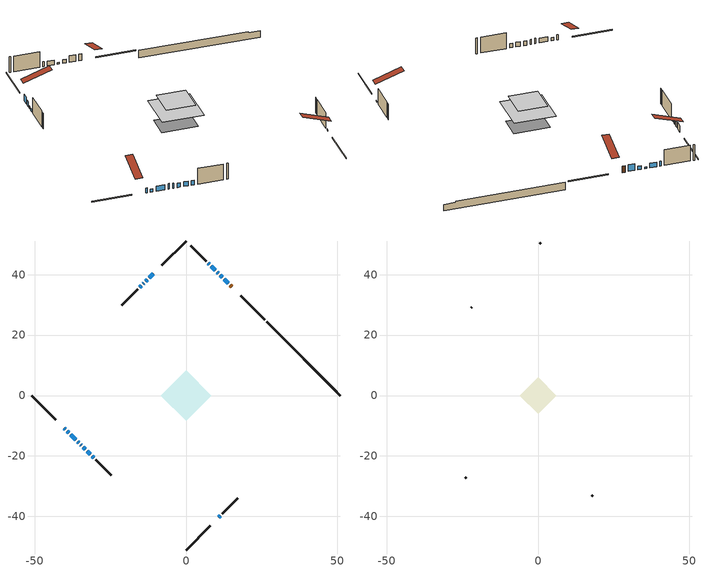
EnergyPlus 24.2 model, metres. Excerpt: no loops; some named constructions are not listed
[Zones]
conditioned space
 floor adiabatic (AdiabaticFloorConstruction): -8.44,0 0,8.44 8.44,0 0,-8.44 z3.29
 floor foundation (Slab1 construction): -6.1,1.28 -1.28,6.1 6.1,-1.28 1.28,-6.1 z-1.54
 wall outside (RimJoist1 construction): 0,-51.15 8.05,-43.1 / -51.15,0 -43.1,-8.05 / 0,51.15 -8.05,43.1 / 26.1,25.05 18.05,33.11 z0.85:1.15
 wall outside (AdiabaticWallConstruction 1): 15.2,35.95 14.64,36.51 z0.85:2.88
 wall outside (AdiabaticWallConstruction): 13.99,37.16 12.73,38.42 / -10.9,40.26 -12.15,39 z0.85:2.88; -12.81,38.34 -13.28,37.87 / -40.26,-10.89 -40.04,-11.11 / -34.86,-16.29 -34.65,-16.51 / 7.66,43.49 7.44,43.71 z0.85:2.38; -39.39,-11.77 -38.84,-12.31 z0.85:1.77; -38.19,-12.96 -36.46,-14.69 z0.85:2.37; 12.07,39.08 11.39,39.76 z0.85:1.97; 10.74,40.42 10.34,40.82 / 10.89,-40.26 11.29,-39.86 z0.85:1.31; -13.93,37.22 -14.22,36.93 z0.85:1.69; -35.81,-15.34 -35.52,-15.63 z0.85:2.53; 9.68,41.47 8.31,42.84 / -32.65,-18.5 -31.75,-19.4 z0.85:2.27; -14.88,36.28 -15.36,35.79 z0.85:1.63; -33.99,-17.16 -33.31,-17.85 z0.85:2.2; -31.1,-20.06 -30.52,-20.63 z0.85:2.17
 wall outside (Wall1 construction): 11.95,-39.2 17.14,-34.02 / -29.86,-21.29 -24.68,-26.48 / -16.02,35.13 -21.21,29.94 / 6.79,44.37 1.6,49.55 z0.85:5.73
 wall foundation (FoundationWall1 construction): 26.75,24.4,-1.54 26.75,24.4,0.85 48.71,2.44,0.85 48.71,2.44,0.41 51.15,0,0.41 51.15,0,-1.54
 window (WindowConstruction): 13.99,37.17 12.73,38.42 z0.85:2.88
 window (WindowConstruction 7): -10.9,40.26 -12.15,39 z0.85:2.88
 window (WindowConstruction 8): -12.81,38.34 -13.28,37.88 z0.85:2.37
 window (WindowConstruction 9): -40.26,-10.9 -40.04,-11.11 z0.85:2.37
 window (WindowConstruction 10): -39.38,-11.77 -38.85,-12.31 z0.85:1.76
 window (WindowConstruction 11): -38.19,-12.96 -36.46,-14.69 z0.85:2.37
 window (WindowConstruction 12): 12.07,39.08 11.39,39.76 z0.85:1.97
 window (WindowConstruction 14): 10.73,40.42 10.34,40.81 z0.85:1.31
 window (WindowConstruction 15): 10.9,-40.26 11.29,-39.86 z0.85:1.31
 window (WindowConstruction 16): -13.93,37.22 -14.22,36.93 z0.85:1.69
 window (WindowConstruction 17): -35.81,-15.34 -35.52,-15.63 z0.85:2.53
 window (WindowConstruction 1): 9.68,41.47 8.32,42.84 z0.85:2.27
 window (WindowConstruction 2): -14.88,36.27 -15.36,35.79 z0.85:1.63
 window (WindowConstruction 3): -34.86,-16.29 -34.65,-16.5 z0.85:2.37
 window (WindowConstruction 4): -33.99,-17.16 -33.31,-17.84 z0.85:2.2
 window (WindowConstruction 5): -32.65,-18.5 -31.75,-19.4 z0.85:2.27
 window (WindowConstruction 13): -31.1,-20.06 -30.52,-20.63 z0.85:2.17
 window (WindowConstruction 6): 7.66,43.49 7.44,43.71 z0.85:2.37
 door (Door): 15.2,35.95 14.64,36.51 z0.85:2.88
 ceiling adiabatic (AdiabaticFloorConstruction): 0,-8.44 8.44,0 0,8.44 -8.44,0 z3.29
attic - vented
 floor to conditioned space (Floor1 construction Reversed): -5.96,0 0,5.96 5.96,0 0,-5.96 z5.73
 wall outside (Wall3 construction): 17.79,-33.36 18.08,-33.08 / -24.02,-27.13 -23.73,-27.42 / -21.86,29.29 -22.15,29 / 0.94,50.21 0.66,50.5 z0.85:5.73
 roof outside (Roof1 construction): 10.24,-40.91,5.73 4.43,-35.1,8.47 2.9,-36.64,8.47 8.71,-42.44,5.73; -40.91,-10.24,5.73 -35.1,-4.43,8.47 -36.64,-2.9,8.47 -42.44,-8.71,5.73; -10.24,40.91,5.73 -4.43,35.1,8.47 -2.9,36.64,8.47 -8.71,42.44,5.73; 15.86,35.29,5.73 10.05,29.48,8.47 11.58,27.95,8.47 17.39,33.76,5.73
[Material] Roughness=Rough; Thermal Absorptance=0.9
Name | Thickness {m} | Conductivity {W/m-K} | Density {kg/m3} | Specific Heat {J/kg-K} | Solar Absorptance | Visible Absorptance
ceiling loosefill ins | 0.0846667 | 0.0480833 | 16.02 | 1046.75 | 0.7 | 0.7
ceiling stud and cavity | 0.1397 | 0.0932282 | 65.682 | 1177.47 | 0.7 | 0.7
gypsum board | 0.0127 | 0.160291 | 801 | 837.4 | 0.6 | 0.6
[Construction]
Floor1 construction: ceiling loosefill ins, ceiling stud and cavity, gypsum board
[Schedule:Day:Interval]
interior lighting schedule day: No, 01:00, 0.108182, 04:00, 0.0901515, 05:00, 0.0991667, 06:00, 0.162273, 07:00, 0.270455, 08:00, 0.342576, 10:00, 0.369621, 11:00, 0.351591, 12:00, 0.333561, 13:00, 0.324545, 14:00, 0.31553, 15:00, 0.333561, 16:00, 0.369621, 17:00, 0.450758, 18:00, 0.585985, 19:00, 0.775303, 20:00, 0.955606, 21:00, 0.991667, 22:00, 0.712197, 23:00, 0.360606, 24:00, 0.162273
interior lighting schedule day 1: No, 01:00, 0.100909, 04:00, 0.0840909, 05:00, 0.0925, 06:00, 0.151364, 07:00, 0.252273, 08:00, 0.319545, 10:00, 0.344773, 11:00, 0.327955, 12:00, 0.311136, 13:00, 0.302727, 14:00, 0.294318, 15:00, 0.311136, 16:00, 0.344773, 17:00, 0.420455, 18:00, 0.546591, 19:00, 0.723182, 20:00, 0.891364, 21:00, 0.925, 22:00, 0.664318, 23:00, 0.336364, 24:00, 0.151364
interior lighting schedule day 2: No, 01:00, 0.0927273, 04:00, 0.0772727, 05:00, 0.085, 06:00, 0.139091, 07:00, 0.231818, 08:00, 0.293636, 10:00, 0.316818, 11:00, 0.301364, 12:00, 0.285909, 13:00, 0.278182, 14:00, 0.270455, 15:00, 0.285909, 16:00, 0.316818, 17:00, 0.386364, 18:00, 0.502273, 19:00, 0.664545, 20:00, 0.819091, 21:00, 0.85, 22:00, 0.610455, 23:00, 0.309091, 24:00, 0.139091
interior lighting schedule day 3: No, 01:00, 0.0845455, 04:00, 0.0704545, 05:00, 0.0775, 06:00, 0.126818, 07:00, 0.211364, 08:00, 0.267727, 10:00, 0.288864, 11:00, 0.274773, 12:00, 0.260682, 13:00, 0.253636, 14:00, 0.246591, 15:00, 0.260682, 16:00, 0.288864, 17:00, 0.352273, 18:00, 0.457955, 19:00, 0.605909, 20:00, 0.746818, 21:00, 0.775, 22:00, 0.556591, 23:00, 0.281818, 24:00, 0.126818
interior lighting schedule day 4: No, 01:00, 0.0763636, 04:00, 0.0636364, 05:00, 0.07, 06:00, 0.114545, 07:00, 0.190909, 08:00, 0.241818, 10:00, 0.260909, 11:00, 0.248182, 12:00, 0.235455, 13:00, 0.229091, 14:00, 0.222727, 15:00, 0.235455, 16:00, 0.260909, 17:00, 0.318182, 18:00, 0.413636, 19:00, 0.547273, 20:00, 0.674545, 21:00, 0.7, 22:00, 0.502727, 23:00, 0.254545, 24:00, 0.114545
interior lighting schedule day 5: No, 01:00, 0.0727273, 04:00, 0.0606061, 05:00, 0.0666667, 06:00, 0.109091, 07:00, 0.181818, 08:00, 0.230303, 10:00, 0.248485, 11:00, 0.236364, 12:00, 0.224242, 13:00, 0.218182, 14:00, 0.212121, 15:00, 0.224242, 16:00, 0.248485, 17:00, 0.30303, 18:00, 0.393939, 19:00, 0.521212, 20:00, 0.642424, 21:00, 0.666667, 22:00, 0.478788, 23:00, 0.242424, 24:00, 0.109091
interior lighting schedule day 6: No, 01:00, 0.0745455, 04:00, 0.0621212, 05:00, 0.0683333, 06:00, 0.111818, 07:00, 0.186364, 08:00, 0.236061, 10:00, 0.254697, 11:00, 0.242273, 12:00, 0.229848, 13:00, 0.223636, 14:00, 0.217424, 15:00, 0.229848, 16:00, 0.254697, 17:00, 0.310606, 18:00, 0.403788, 19:00, 0.534242, 20:00, 0.658485, 21:00, 0.683333, 22:00, 0.490758, 23:00, 0.248485, 24:00, 0.111818
interior lighting schedule day 7: No, 01:00, 0.08, 04:00, 0.0666667, 05:00, 0.0733333, 06:00, 0.12, 07:00, 0.2, 08:00, 0.253333, 10:00, 0.273333, 11:00, 0.26, 12:00, 0.246667, 13:00, 0.24, 14:00, 0.233333, 15:00, 0.246667, 16:00, 0.273333, 17:00, 0.333333, 18:00, 0.433333, 19:00, 0.573333, 20:00, 0.706667, 21:00, 0.733333, 22:00, 0.526667, 23:00, 0.266667, 24:00, 0.12
interior lighting schedule day 8: No, 01:00, 0.0890909, 04:00, 0.0742424, 05:00, 0.0816667, 06:00, 0.133636, 07:00, 0.222727, 08:00, 0.282121, 10:00, 0.304394, 11:00, 0.289545, 12:00, 0.274697, 13:00, 0.267273, 14:00, 0.259848, 15:00, 0.274697, 16:00, 0.304394, 17:00, 0.371212, 18:00, 0.482576, 19:00, 0.638485, 20:00, 0.78697, 21:00, 0.816667, 22:00, 0.586515, 23:00, 0.29697, 24:00, 0.133636
interior lighting schedule day 9: No, 01:00, 0.0972727, 04:00, 0.0810606, 05:00, 0.0891667, 06:00, 0.145909, 07:00, 0.243182, 08:00, 0.30803, 10:00, 0.332348, 11:00, 0.316136, 12:00, 0.299924, 13:00, 0.291818, 14:00, 0.283712, 15:00, 0.299924, 16:00, 0.332348, 17:00, 0.405303, 18:00, 0.526894, 19:00, 0.697121, 20:00, 0.859242, 21:00, 0.891667, 22:00, 0.640379, 23:00, 0.324242, 24:00, 0.145909
interior lighting schedule day 10: No, 01:00, 0.105455, 04:00, 0.0878788, 05:00, 0.0966667, 06:00, 0.158182, 07:00, 0.263636, 08:00, 0.333939, 10:00, 0.360303, 11:00, 0.342727, 12:00, 0.325152, 13:00, 0.316364, 14:00, 0.307576, 15:00, 0.325152, 16:00, 0.360303, 17:00, 0.439394, 18:00, 0.571212, 19:00, 0.755758, 20:00, 0.931515, 21:00, 0.966667, 22:00, 0.694242, 23:00, 0.351515, 24:00, 0.158182
interior lighting schedule day 11: No, 01:00, 0.109091, 04:00, 0.0909091, 05:00, 0.1, 06:00, 0.163636, 07:00, 0.272727, 08:00, 0.345455, 10:00, 0.372727, 11:00, 0.354545, 12:00, 0.336364, 13:00, 0.327273, 14:00, 0.318182, 15:00, 0.336364, 16:00, 0.372727, 17:00, 0.454545, 18:00, 0.590909, 19:00, 0.781818, 20:00, 0.963636, 21:00, 1, 22:00, 0.718182, 23:00, 0.363636, 24:00, 0.163636
interior lighting schedule default day; occupants schedule default day; clothes dryer schedule default day; cooking range schedule default day; mech vent bath fan 0 schedule default day; mech vent bath fan 1 schedule default day; mech vent bath fan 2 schedule default day; mech vent bath fan 3 schedule default day; mech vent range fan 0 schedule default day; misc plug loads schedule default day; general water use schedule default day; heating setpoint default day; cooling setpoint default day; clothes dryer exhaust 0 schedule default day; cooling season schedule day; cooling season schedule day 2; cooling season schedule default day; exterior lighting schedule default day; natural vent schedule default day: No, 24:00, 0
occupants schedule day: No, 05:00, 0.426829, 06:00, 0.719512, 07:00, 1, 08:00, 0.670732, 09:00, 0.329268, 14:00, 0.170732, 15:00, 0.231707, 16:00, 0.329268, 17:00, 0.5, 18:00, 0.670732, 19:00, 0.829268, 21:00, 1, 22:00, 0.853659, 23:00, 0.646341, 24:00, 0.426829
clothes dryer schedule day; clothes dryer exhaust 0 schedule day: No, 01:00, 0.123457, 02:00, 0.0740741, 03:00, 0.0493827, 04:00, 0.0246914, 05:00, 0.0493827, 06:00, 0.0740741, 07:00, 0.197531, 08:00, 0.395062, 09:00, 0.592593, 10:00, 0.839506, 11:00, 0.962963, 12:00, 1, 13:00, 0.91358, 14:00, 0.82716, 15:00, 0.716049, 16:00, 0.753086, 17:00, 0.679012, 18:00, 0.666667, 20:00, 0.62963, 21:00, 0.641975, 22:00, 0.666667, 23:00, 0.54321, 24:00, 0.296296
cooking range schedule day: No, 05:00, 0.0597015, 06:00, 0.11194, 07:00, 0.171642, 08:00, 0.291045, 11:00, 0.343284, 12:00, 0.402985, 13:00, 0.462687, 14:00, 0.343284, 15:00, 0.291045, 16:00, 0.402985, 17:00, 0.567164, 18:00, 1, 19:00, 0.850746, 20:00, 0.432836, 21:00, 0.291045, 22:00, 0.231343, 23:00, 0.171642, 24:00, 0.11194
mech vent bath fan 0 schedule day; mech vent bath fan 1 schedule day; mech vent bath fan 2 schedule day; mech vent bath fan 3 schedule day: No, 07:00, 0, 08:00, 1, 09:00, 0.2, 24:00, 0
mech vent range fan 0 schedule day: No, 18:00, 0, 19:00, 1, 20:00, 0.2, 24:00, 0
misc plug loads schedule day: No, 06:00, 0.705882, 07:00, 0.745098, 08:00, 0.803922, 15:00, 0.823529, 16:00, 0.862745, 17:00, 0.921569, 18:00, 0.980392, 19:00, 1, 20:00, 0.980392, 21:00, 0.941176, 22:00, 0.862745, 23:00, 0.784314, 24:00, 0.72549
general water use schedule day: No, 01:00, 0.315068, 03:00, 0.287671, 04:00, 0.342466, 05:00, 0.369863, 06:00, 0.520548, 07:00, 0.60274, 08:00, 0.534247, 10:00, 0.506849, 11:00, 0.465753, 14:00, 0.479452, 15:00, 0.534247, 16:00, 0.589041, 17:00, 0.69863, 18:00, 0.876712, 19:00, 0.890411, 20:00, 0.986301, 21:00, 1, 22:00, 0.863014, 23:00, 0.616438, 24:00, 0.465753
heating setpoint day: No, 07:00, 18, 23:00, 21, 24:00, 18
cooling setpoint day: No, 24:00, 25
cooling season schedule day 1: No, 24:00, 1
exterior lighting schedule day: No, 01:00, 0.566667, 03:00, 0.524167, 05:00, 0.495833, 06:00, 0.5525, 07:00, 0.623333, 08:00, 0.580833, 09:00, 0.439167, 10:00, 0.354167, 12:00, 0.34, 13:00, 0.354167, 14:00, 0.396667, 15:00, 0.425, 16:00, 0.495833, 17:00, 0.623333, 18:00, 0.793333, 19:00, 0.906667, 20:00, 0.963333, 21:00, 0.991667, 22:00, 0.920833, 23:00, 0.793333, 24:00, 0.665833
exterior lighting schedule day 1: No, 01:00, 0.528571, 03:00, 0.488929, 05:00, 0.4625, 06:00, 0.515357, 07:00, 0.581429, 08:00, 0.541786, 09:00, 0.409643, 10:00, 0.330357, 12:00, 0.317143, 13:00, 0.330357, 14:00, 0.37, 15:00, 0.396429, 16:00, 0.4625, 17:00, 0.581429, 18:00, 0.74, 19:00, 0.845714, 20:00, 0.898571, 21:00, 0.925, 22:00, 0.858929, 23:00, 0.74, 24:00, 0.621071
exterior lighting schedule day 10: No, 01:00, 0.552381, 03:00, 0.510952, 05:00, 0.483333, 06:00, 0.538571, 07:00, 0.607619, 08:00, 0.56619, 09:00, 0.428095, 10:00, 0.345238, 12:00, 0.331429, 13:00, 0.345238, 14:00, 0.386667, 15:00, 0.414286, 16:00, 0.483333, 17:00, 0.607619, 18:00, 0.773333, 19:00, 0.88381, 20:00, 0.939048, 21:00, 0.966667, 22:00, 0.897619, 23:00, 0.773333, 24:00, 0.649048
exterior lighting schedule day 11: No, 01:00, 0.571429, 03:00, 0.528571, 05:00, 0.5, 06:00, 0.557143, 07:00, 0.628571, 08:00, 0.585714, 09:00, 0.442857, 10:00, 0.357143, 12:00, 0.342857, 13:00, 0.357143, 14:00, 0.4, 15:00, 0.428571, 16:00, 0.5, 17:00, 0.628571, 18:00, 0.8, 19:00, 0.914286, 20:00, 0.971429, 21:00, 1, 22:00, 0.928571, 23:00, 0.8, 24:00, 0.671429
exterior lighting schedule day 2: No, 01:00, 0.485714, 03:00, 0.449286, 05:00, 0.425, 06:00, 0.473571, 07:00, 0.534286, 08:00, 0.497857, 09:00, 0.376429, 10:00, 0.303571, 12:00, 0.291429, 13:00, 0.303571, 14:00, 0.34, 15:00, 0.364286, 16:00, 0.425, 17:00, 0.534286, 18:00, 0.68, 19:00, 0.777143, 20:00, 0.825714, 21:00, 0.85, 22:00, 0.789286, 23:00, 0.68, 24:00, 0.570714
exterior lighting schedule day 3: No, 01:00, 0.442857, 03:00, 0.409643, 05:00, 0.3875, 06:00, 0.431786, 07:00, 0.487143, 08:00, 0.453929, 09:00, 0.343214, 10:00, 0.276786, 12:00, 0.265714, 13:00, 0.276786, 14:00, 0.31, 15:00, 0.332143, 16:00, 0.3875, 17:00, 0.487143, 18:00, 0.62, 19:00, 0.708571, 20:00, 0.752857, 21:00, 0.775, 22:00, 0.719643, 23:00, 0.62, 24:00, 0.520357
exterior lighting schedule day 4: No, 01:00, 0.4, 03:00, 0.37, 05:00, 0.35, 06:00, 0.39, 07:00, 0.44, 08:00, 0.41, 09:00, 0.31, 10:00, 0.25, 12:00, 0.24, 13:00, 0.25, 14:00, 0.28, 15:00, 0.3, 16:00, 0.35, 17:00, 0.44, 18:00, 0.56, 19:00, 0.64, 20:00, 0.68, 21:00, 0.7, 22:00, 0.65, 23:00, 0.56, 24:00, 0.47
exterior lighting schedule day 5: No, 01:00, 0.380952, 03:00, 0.352381, 05:00, 0.333333, 06:00, 0.371429, 07:00, 0.419048, 08:00, 0.390476, 09:00, 0.295238, 10:00, 0.238095, 12:00, 0.228571, 13:00, 0.238095, 14:00, 0.266667, 15:00, 0.285714, 16:00, 0.333333, 17:00, 0.419048, 18:00, 0.533333, 19:00, 0.609524, 20:00, 0.647619, 21:00, 0.666667, 22:00, 0.619048, 23:00, 0.533333, 24:00, 0.447619
exterior lighting schedule day 6: No, 01:00, 0.390476, 03:00, 0.36119, 05:00, 0.341667, 06:00, 0.380714, 07:00, 0.429524, 08:00, 0.400238, 09:00, 0.302619, 10:00, 0.244048, 12:00, 0.234286, 13:00, 0.244048, 14:00, 0.273333, 15:00, 0.292857, 16:00, 0.341667, 17:00, 0.429524, 18:00, 0.546667, 19:00, 0.624762, 20:00, 0.66381, 21:00, 0.683333, 22:00, 0.634524, 23:00, 0.546667, 24:00, 0.45881
exterior lighting schedule day 7: No, 01:00, 0.419048, 03:00, 0.387619, 05:00, 0.366667, 06:00, 0.408571, 07:00, 0.460952, 08:00, 0.429524, 09:00, 0.324762, 10:00, 0.261905, 12:00, 0.251429, 13:00, 0.261905, 14:00, 0.293333, 15:00, 0.314286, 16:00, 0.366667, 17:00, 0.460952, 18:00, 0.586667, 19:00, 0.670476, 20:00, 0.712381, 21:00, 0.733333, 22:00, 0.680952, 23:00, 0.586667, 24:00, 0.492381
exterior lighting schedule day 8: No, 01:00, 0.466667, 03:00, 0.431667, 05:00, 0.408333, 06:00, 0.455, 07:00, 0.513333, 08:00, 0.478333, 09:00, 0.361667, 10:00, 0.291667, 12:00, 0.28, 13:00, 0.291667, 14:00, 0.326667, 15:00, 0.35, 16:00, 0.408333, 17:00, 0.513333, 18:00, 0.653333, 19:00, 0.746667, 20:00, 0.793333, 21:00, 0.816667, 22:00, 0.758333, 23:00, 0.653333, 24:00, 0.548333
exterior lighting schedule day 9: No, 01:00, 0.509524, 03:00, 0.47131, 05:00, 0.445833, 06:00, 0.496786, 07:00, 0.560476, 08:00, 0.522262, 09:00, 0.394881, 10:00, 0.318452, 12:00, 0.305714, 13:00, 0.318452, 14:00, 0.356667, 15:00, 0.382143, 16:00, 0.445833, 17:00, 0.560476, 18:00, 0.713333, 19:00, 0.815238, 20:00, 0.86619, 21:00, 0.891667, 22:00, 0.827976, 23:00, 0.713333, 24:00, 0.59869
[Schedule:Week:Daily]
heating setpoint Week Rule - Jan1-Dec31: heating setpoint day, heating setpoint day, heating setpoint day, heating setpoint day, heating setpoint day, heating setpoint day, heating setpoint day, heating setpoint default day, heating setpoint default day, heating setpoint default day, heating setpoint default day, heating setpoint default day
cooling setpoint Week Rule - Jan1-Dec31: cooling setpoint day, cooling setpoint day, cooling setpoint day, cooling setpoint day, cooling setpoint day, cooling setpoint day, cooling setpoint day, cooling setpoint default day, cooling setpoint default day, cooling setpoint default day, cooling setpoint default day, cooling setpoint default day
clothes dryer exhaust 0 schedule Week Rule - Jan1-Dec31: clothes dryer exhaust 0 schedule day, clothes dryer exhaust 0 schedule day, clothes dryer exhaust 0 schedule day, clothes dryer exhaust 0 schedule day, clothes dryer exhaust 0 schedule day, clothes dryer exhaust 0 schedule day, clothes dryer exhaust 0 schedule day, clothes dryer exhaust 0 schedule default day, clothes dryer exhaust 0 schedule default day, clothes dryer exhaust 0 schedule default day, clothes dryer exhaust 0 schedule default day, clothes dryer exhaust 0 schedule default day
cooling season schedule Week Rule - Jan1-May26: cooling season schedule day, cooling season schedule day, cooling season schedule day, cooling season schedule day, cooling season schedule day, cooling season schedule day, cooling season schedule day, cooling season schedule default day, cooling season schedule default day, cooling season schedule default day, cooling season schedule default day, cooling season schedule default day
cooling season schedule Week Rule - May27-Jun2: cooling season schedule day, cooling season schedule day, cooling season schedule day, cooling season schedule day, cooling season schedule day, cooling season schedule day 1, cooling season schedule day 1, cooling season schedule default day, cooling season schedule default day, cooling season schedule default day, cooling season schedule default day, cooling season schedule default day
cooling season schedule Week Rule - Jun3-Sep29: cooling season schedule day 1, cooling season schedule day 1, cooling season schedule day 1, cooling season schedule day 1, cooling season schedule day 1, cooling season schedule day 1, cooling season schedule day 1, cooling season schedule default day, cooling season schedule default day, cooling season schedule default day, cooling season schedule default day, cooling season schedule default day
cooling season schedule Week Rule - Sep30-Oct6: cooling season schedule day 1, cooling season schedule day 2, cooling season schedule day 2, cooling season schedule day 2, cooling season schedule day 2, cooling season schedule day 2, cooling season schedule day 2, cooling season schedule default day, cooling season schedule default day, cooling season schedule default day, cooling season schedule default day, cooling season schedule default day
cooling season schedule Week Rule - Oct7-Dec31: cooling season schedule day 2, cooling season schedule day 2, cooling season schedule day 2, cooling season schedule day 2, cooling season schedule day 2, cooling season schedule day 2, cooling season schedule day 2, cooling season schedule default day, cooling season schedule default day, cooling season schedule default day, cooling season schedule default day, cooling season schedule default day
exterior lighting schedule Week Rule - Apr29-May5: exterior lighting schedule day 3, exterior lighting schedule day 3, exterior lighting schedule day 4, exterior lighting schedule day 4, exterior lighting schedule day 4, exterior lighting schedule day 4, exterior lighting schedule day 4, exterior lighting schedule default day, exterior lighting schedule default day, exterior lighting schedule default day, exterior lighting schedule default day, exterior lighting schedule default day
exterior lighting schedule Week Rule - May6-May26: exterior lighting schedule day 4, exterior lighting schedule day 4, exterior lighting schedule day 4, exterior lighting schedule day 4, exterior lighting schedule day 4, exterior lighting schedule day 4, exterior lighting schedule day 4, exterior lighting schedule default day, exterior lighting schedule default day, exterior lighting schedule default day, exterior lighting schedule default day, exterior lighting schedule default day
exterior lighting schedule Week Rule - May27-Jun2: exterior lighting schedule day 4, exterior lighting schedule day 4, exterior lighting schedule day 4, exterior lighting schedule day 4, exterior lighting schedule day 4, exterior lighting schedule day 5, exterior lighting schedule day 5, exterior lighting schedule default day, exterior lighting schedule default day, exterior lighting schedule default day, exterior lighting schedule default day, exterior lighting schedule default day
exterior lighting schedule Week Rule - Jun3-Jun30: exterior lighting schedule day 5, exterior lighting schedule day 5, exterior lighting schedule day 5, exterior lighting schedule day 5, exterior lighting schedule day 5, exterior lighting schedule day 5, exterior lighting schedule day 5, exterior lighting schedule default day, exterior lighting schedule default day, exterior lighting schedule default day, exterior lighting schedule default day, exterior lighting schedule default day
exterior lighting schedule Week Rule - Jul1-Jul28: exterior lighting schedule day 6, exterior lighting schedule day 6, exterior lighting schedule day 6, exterior lighting schedule day 6, exterior lighting schedule day 6, exterior lighting schedule day 6, exterior lighting schedule day 6, exterior lighting schedule default day, exterior lighting schedule default day, exterior lighting schedule default day, exterior lighting schedule default day, exterior lighting schedule default day
exterior lighting schedule Week Rule - Jul29-Aug4: exterior lighting schedule day 6, exterior lighting schedule day 6, exterior lighting schedule day 6, exterior lighting schedule day 7, exterior lighting schedule day 7, exterior lighting schedule day 7, exterior lighting schedule day 7, exterior lighting schedule default day, exterior lighting schedule default day, exterior lighting schedule default day, exterior lighting schedule default day, exterior lighting schedule default day
exterior lighting schedule Week Rule - Aug5-Aug25: exterior lighting schedule day 7, exterior lighting schedule day 7, exterior lighting schedule day 7, exterior lighting schedule day 7, exterior lighting schedule day 7, exterior lighting schedule day 7, exterior lighting schedule day 7, exterior lighting schedule default day, exterior lighting schedule default day, exterior lighting schedule default day, exterior lighting schedule default day, exterior lighting schedule default day
exterior lighting schedule Week Rule - Aug26-Sep1: exterior lighting schedule day 7, exterior lighting schedule day 7, exterior lighting schedule day 7, exterior lighting schedule day 7, exterior lighting schedule day 7, exterior lighting schedule day 7, exterior lighting schedule day 8, exterior lighting schedule default day, exterior lighting schedule default day, exterior lighting schedule default day, exterior lighting schedule default day, exterior lighting schedule default day
exterior lighting schedule Week Rule - Sep2-Sep29: exterior lighting schedule day 8, exterior lighting schedule day 8, exterior lighting schedule day 8, exterior lighting schedule day 8, exterior lighting schedule day 8, exterior lighting schedule day 8, exterior lighting schedule day 8, exterior lighting schedule default day, exterior lighting schedule default day, exterior lighting schedule default day, exterior lighting schedule default day, exterior lighting schedule default day
exterior lighting schedule Week Rule - Sep30-Oct6: exterior lighting schedule day 8, exterior lighting schedule day 9, exterior lighting schedule day 9, exterior lighting schedule day 9, exterior lighting schedule day 9, exterior lighting schedule day 9, exterior lighting schedule day 9, exterior lighting schedule default day, exterior lighting schedule default day, exterior lighting schedule default day, exterior lighting schedule default day, exterior lighting schedule default day
exterior lighting schedule Week Rule - Oct7-Oct27: exterior lighting schedule day 9, exterior lighting schedule day 9, exterior lighting schedule day 9, exterior lighting schedule day 9, exterior lighting schedule day 9, exterior lighting schedule day 9, exterior lighting schedule day 9, exterior lighting schedule default day, exterior lighting schedule default day, exterior lighting schedule default day, exterior lighting schedule default day, exterior lighting schedule default day
exterior lighting schedule Week Rule - Oct28-Nov3: exterior lighting schedule day 9, exterior lighting schedule day 9, exterior lighting schedule day 9, exterior lighting schedule day 9, exterior lighting schedule day 10, exterior lighting schedule day 10, exterior lighting schedule day 10, exterior lighting schedule default day, exterior lighting schedule default day, exterior lighting schedule default day, exterior lighting schedule default day, exterior lighting schedule default day
exterior lighting schedule Week Rule - Nov4-Nov24: exterior lighting schedule day 10, exterior lighting schedule day 10, exterior lighting schedule day 10, exterior lighting schedule day 10, exterior lighting schedule day 10, exterior lighting schedule day 10, exterior lighting schedule day 10, exterior lighting schedule default day, exterior lighting schedule default day, exterior lighting schedule default day, exterior lighting schedule default day, exterior lighting schedule default day
exterior lighting schedule Week Rule - Nov25-Dec1: exterior lighting schedule day 10, exterior lighting schedule day 10, exterior lighting schedule day 10, exterior lighting schedule day 10, exterior lighting schedule day 10, exterior lighting schedule day 10, exterior lighting schedule day 11, exterior lighting schedule default day, exterior lighting schedule default day, exterior lighting schedule default day, exterior lighting schedule default day, exterior lighting schedule default day
exterior lighting schedule Week Rule - Dec2-Dec31: exterior lighting schedule day 11, exterior lighting schedule day 11, exterior lighting schedule day 11, exterior lighting schedule day 11, exterior lighting schedule day 11, exterior lighting schedule day 11, exterior lighting schedule day 11, exterior lighting schedule default day, exterior lighting schedule default day, exterior lighting schedule default day, exterior lighting schedule default day, exterior lighting schedule default day
natural vent schedule Week Rule - Jan1-Dec31: natural vent schedule default day, natural vent schedule default day, natural vent schedule default day, natural vent schedule default day, natural vent schedule default day, natural vent schedule default day, natural vent schedule default day, natural vent schedule default day, natural vent schedule default day, natural vent schedule default day, natural vent schedule default day, natural vent schedule default day
[Schedule:Year]
natural vent schedule: natural vent schedule Week Rule - Jan1-Dec31, 1, 1, 12, 31
